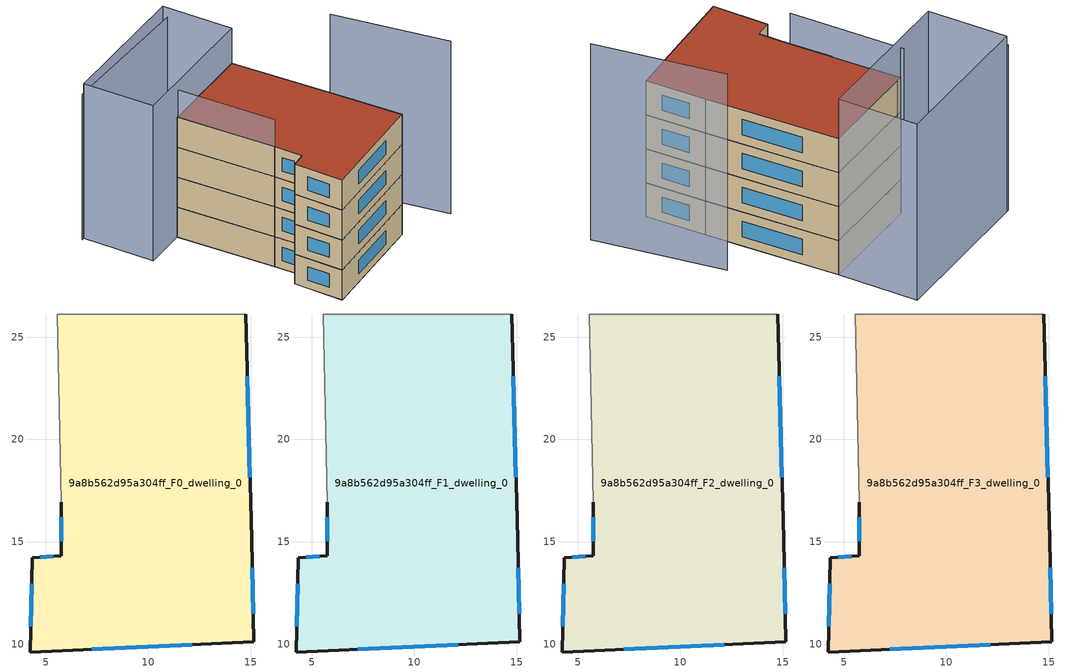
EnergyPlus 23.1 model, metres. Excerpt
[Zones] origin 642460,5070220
9a8b562d95a304ff_F0_dwelling_0
 floor ground (EU_floor_Construction): 15.15,10.11 15.05,15.12 14.76,26.12 5.55,26.13 5.75,16.92 5.75,14.32 4.35,14.22 4.24,9.62 z0
 wall outside (EU_wall_Construction): 14.76,26.12 15.05,15.12 15.15,10.11 4.24,9.62 4.35,14.22 5.75,14.32 5.75,16.92 z0:3
 wall adiabatic (EU_wall_Construction): 5.75,16.92 5.55,26.13 14.76,26.12 z0:3
 window (EU_Window_Construction): 4.27,10.88 4.32,12.95 / 4.73,14.25 5.36,14.29 / 5.75,15.03 5.75,16.2 / 14.84,23.09 14.97,18.15 / 15.08,13.74 15.13,11.49 / 12.15,9.98 7.25,9.75 z0.83:2.17
9a8b562d95a304ff_F1_dwelling_0
 floor to 9a8b562d95a304ff_F0_dwelling_0 (EU_floor_Construction): 15.15,10.11 15.05,15.12 14.76,26.12 5.55,26.13 5.75,16.92 5.75,14.32 4.35,14.22 4.24,9.62 z3
 wall outside (EU_wall_Construction): 14.76,26.12 15.05,15.12 15.15,10.11 4.24,9.62 4.35,14.22 5.75,14.32 5.75,16.92 z3:6
 wall adiabatic (EU_wall_Construction): 5.75,16.92 5.55,26.13 14.76,26.12 z3:6
 window (EU_Window_Construction): 4.27,10.88 4.32,12.95 / 4.73,14.25 5.36,14.29 / 5.75,15.03 5.75,16.2 / 14.84,23.09 14.97,18.15 / 15.08,13.74 15.13,11.49 / 12.15,9.98 7.25,9.75 z3.83:5.17
9a8b562d95a304ff_F2_dwelling_0
 floor to 9a8b562d95a304ff_F1_dwelling_0 (EU_floor_Construction): 15.15,10.11 15.05,15.12 14.76,26.12 5.55,26.13 5.75,16.92 5.75,14.32 4.35,14.22 4.24,9.62 z6
 wall outside (EU_wall_Construction): 14.76,26.12 15.05,15.12 15.15,10.11 4.24,9.62 4.35,14.22 5.75,14.32 5.75,16.92 z6:9
 wall adiabatic (EU_wall_Construction): 5.75,16.92 5.55,26.13 14.76,26.12 z6:9
 window (EU_Window_Construction): 4.27,10.88 4.32,12.95 / 4.73,14.25 5.36,14.29 / 5.75,15.03 5.75,16.2 / 14.84,23.09 14.97,18.15 / 15.08,13.74 15.13,11.49 / 12.15,9.98 7.25,9.75 z6.83:8.17
9a8b562d95a304ff_F3_dwelling_0
 floor to 9a8b562d95a304ff_F2_dwelling_0 (EU_floor_Construction): 15.15,10.11 15.05,15.12 14.76,26.12 5.55,26.13 5.75,16.92 5.75,14.32 4.35,14.22 4.24,9.62 z9
 wall outside (EU_wall_Construction): 14.76,26.12 15.05,15.12 15.15,10.11 4.24,9.62 4.35,14.22 5.75,14.32 5.75,16.92 z9:12
 wall adiabatic (EU_wall_Construction): 5.75,16.92 5.55,26.13 14.76,26.12 z9:12
 window (EU_Window_Construction): 4.27,10.88 4.32,12.95 / 4.73,14.25 5.36,14.29 / 5.75,15.03 5.75,16.2 / 14.84,23.09 14.97,18.15 / 15.08,13.74 15.13,11.49 / 12.15,9.98 7.25,9.75 z9.83:11.17
 roof outside (EU_roof_Construction): 14.76,26.12 15.05,15.12 15.15,10.11 4.24,9.62 4.35,14.22 5.75,14.32 5.75,16.92 5.55,26.13 z12
shading: 19.76,8.11 18.27,18.76 z0:17.3; 5.64,26.42 5.75,16.92 z0:14.7; 14.76,26.12 1.55,26.13 / 1.55,26.13 1.55,32.73 / 1.55,32.73 14.76,32.73 / 14.76,32.73 14.76,26.12 z0:15.5; 14.66,32.23 1.31,32.74 z0:14.6
[Building]
EU S2 Campaign: North Axis=0; Terrain=City; Solar Distribution=FullExterior
[Site:Location]
Lyon-Bron: Latitude=45.75; Longitude=5; Time Zone=1; Elevation=198
[SizingPeriod:WeatherFileDays]
AnnualSizingPeriod: Begin Month=1; Begin Day of Month=1; End Month=12; End Day of Month=31; Day of Week for Start Day=Monday; Use Weather File Daylight Saving Period=No; Use Weather File Rain and Snow Indicators=No
[MATERIAL]
EU_InternalMass_Material: Roughness=MediumRough; Thickness=0.1; Conductivity=1; Density=1800; Specific Heat=900; Thermal Absorptance=0.9; Solar Absorptance=0.7; Visible Absorptance=0.7
[MATERIAL:NOMASS] Roughness=MediumRough; Thermal Absorptance=0.9; Solar Absorptance=0.7; Visible Absorptance=0.7
Name | Thermal Resistance
EU_wall_NoMass | 0.87146
EU_roof_NoMass | 0.842276
EU_floor_NoMass | 0.496999
[WINDOWMATERIAL:SIMPLEGLAZINGSYSTEM]
EU_Window_SimpleGlazing: UFactor=2.2525; Solar Heat Gain Coefficient=0.76; Visible Transmittance=0.76
[CONSTRUCTION]
EU_wall_Construction: EU_wall_NoMass
EU_roof_Construction: EU_roof_NoMass
EU_floor_Construction: EU_floor_NoMass
EU_InternalMass_Construction: EU_InternalMass_Material
EU_Window_Construction: EU_Window_SimpleGlazing
[ZONE] Type=1; Multiplier=1; Ceiling Height=autocalculate; Floor Area=autocalculate; Part of Total Floor Area=Yes
Name | Volume
9a8b562d95a304ff_F0_dwelling_0 | 471.746
9a8b562d95a304ff_F1_dwelling_0; 9a8b562d95a304ff_F2_dwelling_0; 9a8b562d95a304ff_F3_dwelling_0 | 471.743
[INTERNALMASS] Construction=EU_InternalMass_Construction; Surface Area=157.248
Name | Zone or ZoneList
9a8b562d95a304ff_F0_dwelling_0_EU_InternalMass | 9a8b562d95a304ff_F0_dwelling_0
9a8b562d95a304ff_F1_dwelling_0_EU_InternalMass | 9a8b562d95a304ff_F1_dwelling_0
9a8b562d95a304ff_F2_dwelling_0_EU_InternalMass | 9a8b562d95a304ff_F2_dwelling_0
9a8b562d95a304ff_F3_dwelling_0_EU_InternalMass | 9a8b562d95a304ff_F3_dwelling_0
[OTHEREQUIPMENT] Fuel Type=Electricity; Design Level Calculation Method=Watts/Area; Power per Zone Floor Area=1; Fraction Latent=0; Fraction Radiant=0; Fraction Lost=0; Carbon Dioxide Generation Rate=0; EndUse Subcategory=EU_Step8_InternalGains
Name | Zone or ZoneList or Space or SpaceList | Schedule
EU_Step8_InternalGain_9a8b562d95a304ff_F0_dwelling_0_f000 | 9a8b562d95a304ff_F0_dwelling_0 | EU_Step8_GainSchedule_9a8b562d95a304ff_F0_dwelling_0_f000
EU_Step8_InternalGain_9a8b562d95a304ff_F1_dwelling_0_f000 | 9a8b562d95a304ff_F1_dwelling_0 | EU_Step8_GainSchedule_9a8b562d95a304ff_F1_dwelling_0_f000
EU_Step8_InternalGain_9a8b562d95a304ff_F2_dwelling_0_f000 | 9a8b562d95a304ff_F2_dwelling_0 | EU_Step8_GainSchedule_9a8b562d95a304ff_F2_dwelling_0_f000
EU_Step8_InternalGain_9a8b562d95a304ff_F3_dwelling_0_f000 | 9a8b562d95a304ff_F3_dwelling_0 | EU_Step8_GainSchedule_9a8b562d95a304ff_F3_dwelling_0_f000
[ZONEVENTILATION:DESIGNFLOWRATE] Schedule=EU_AlwaysOn; Design Flow Rate Calculation Method=AirChanges/Hour; Air Changes per Hour=0.425; Ventilation Type=Natural; Fan Pressure Rise=0; Fan Total Efficiency=1; Constant Term Coefficient=1; Temperature Term Coefficient=0; Velocity Term Coefficient=0; Velocity Squared Term Coefficient=0; Minimum Indoor Temperature=-100; Maximum Indoor Temperature=100; Delta Temperature=-100; Minimum Outdoor Temperature=-100; Maximum Outdoor Temperature=100; Maximum Wind Speed=40
Name | Zone or ZoneList or Space or SpaceList
EU_ConstantAir_9a8b562d95a304ff_F0_dwelling_0 | 9a8b562d95a304ff_F0_dwelling_0
EU_ConstantAir_9a8b562d95a304ff_F1_dwelling_0 | 9a8b562d95a304ff_F1_dwelling_0
EU_ConstantAir_9a8b562d95a304ff_F2_dwelling_0 | 9a8b562d95a304ff_F2_dwelling_0
EU_ConstantAir_9a8b562d95a304ff_F3_dwelling_0 | 9a8b562d95a304ff_F3_dwelling_0
[HVACTEMPLATE:THERMOSTAT] Constant Heating Setpoint=20; Constant Cooling Setpoint=50
EU_HeatOnly_9a8b562d95a304ff_F0_dwelling_0; EU_HeatOnly_9a8b562d95a304ff_F1_dwelling_0; EU_HeatOnly_9a8b562d95a304ff_F2_dwelling_0; EU_HeatOnly_9a8b562d95a304ff_F3_dwelling_0
[HVACTEMPLATE:ZONE:IDEALLOADSAIRSYSTEM] System Availability Schedule=EU_AlwaysOn; Maximum Heating Supply Air Temperature=50; Minimum Cooling Supply Air Temperature=13; Maximum Heating Supply Air Humidity Ratio=0.0156; Minimum Cooling Supply Air Humidity Ratio=0.0077; Heating Limit=NoLimit; Cooling Limit=NoLimit; Heating Availability Schedule=EU_AlwaysOn; Cooling Availability Schedule=EU_CoolingOff; Dehumidification Control Type=ConstantSensibleHeatRatio; Cooling Sensible Heat Ratio=0.7; Dehumidification Setpoint=60; Humidification Control Type=None; Humidification Setpoint=30; Outdoor Air Method=None; Outdoor Air Flow Rate per Person=0.00944; Outdoor Air Flow Rate per Zone Floor Area=0; Outdoor Air Flow Rate per Zone=0; Demand Controlled Ventilation Type=None; Outdoor Air Economizer Type=NoEconomizer; Heat Recovery Type=None; Sensible Heat Recovery Effectiveness=0.7; Latent Heat Recovery Effectiveness=0.65
Name | Template Thermostat
9a8b562d95a304ff_F0_dwelling_0 | EU_HeatOnly_9a8b562d95a304ff_F0_dwelling_0
9a8b562d95a304ff_F1_dwelling_0 | EU_HeatOnly_9a8b562d95a304ff_F1_dwelling_0
9a8b562d95a304ff_F2_dwelling_0 | EU_HeatOnly_9a8b562d95a304ff_F2_dwelling_0
9a8b562d95a304ff_F3_dwelling_0 | EU_HeatOnly_9a8b562d95a304ff_F3_dwelling_0
[SIZING:ZONE] Zone Cooling Design Supply Air Temperature Input Method=SupplyAirTemperature; Zone Cooling Design Supply Air Temperature=13; Zone Heating Design Supply Air Temperature Input Method=SupplyAirTemperature; Zone Heating Design Supply Air Temperature=50; Zone Cooling Design Supply Air Humidity Ratio=0.008; Zone Heating Design Supply Air Humidity Ratio=0.008; Cooling Design Air Flow Method=DesignDay; Cooling Design Air Flow Rate=0; Cooling Minimum Air Flow per Zone Floor Area=0.000762; Cooling Minimum Air Flow=0; Cooling Minimum Air Flow Fraction=0.2; Heating Design Air Flow Method=DesignDay; Heating Design Air Flow Rate=0; Heating Maximum Air Flow per Zone Floor Area=0.002032; Heating Maximum Air Flow=0.141576; Heating Maximum Air Flow Fraction=0.3; Account for Dedicated Outdoor Air System=No; Dedicated Outdoor Air System Control Strategy=NeutralSupplyAir; Dedicated Outdoor Air Low Setpoint Temperature for Design=autosize; Dedicated Outdoor Air High Setpoint Temperature for Design=autosize; Zone Load Sizing Method=Sensible Load Only No Latent Load; Zone Latent Cooling Design Supply Air Humidity Ratio Input Method=HumidityRatioDifference; Zone Cooling Design Supply Air Humidity Ratio Difference=0.005; Zone Latent Heating Design Supply Air Humidity Ratio Input Method=HumidityRatioDifference; Zone Humidification Design Supply Air Humidity Ratio Difference=0.005
9a8b562d95a304ff_F0_dwelling_0; 9a8b562d95a304ff_F1_dwelling_0; 9a8b562d95a304ff_F2_dwelling_0; 9a8b562d95a304ff_F3_dwelling_0
[SCHEDULE:CONSTANT]
Name | Hourly Value
EU_AlwaysOn | 1
EU_CoolingOff | 0
[SCHEDULE:FILE] Column Number=1; Rows to Skip at Top=0; Number of Hours of Data=8760; Column Separator=Comma; Interpolate to Timestep=No; Minutes per Item=60; Adjust Schedule for Daylight Savings=Yes
Name | File
EU_Step8_GainSchedule_9a8b562d95a304ff_F0_dwelling_0_f000 | ../../schedules/9a8b562d95a304ff/9a8b562d95a304ff_F0_dwelling_0_f000_gain.csv
EU_Step8_GainSchedule_9a8b562d95a304ff_F1_dwelling_0_f000 | ../../schedules/9a8b562d95a304ff/9a8b562d95a304ff_F1_dwelling_0_f000_gain.csv
EU_Step8_GainSchedule_9a8b562d95a304ff_F2_dwelling_0_f000 | ../../schedules/9a8b562d95a304ff/9a8b562d95a304ff_F2_dwelling_0_f000_gain.csv
EU_Step8_GainSchedule_9a8b562d95a304ff_F3_dwelling_0_f000 | ../../schedules/9a8b562d95a304ff/9a8b562d95a304ff_F3_dwelling_0_f000_gain.csv
